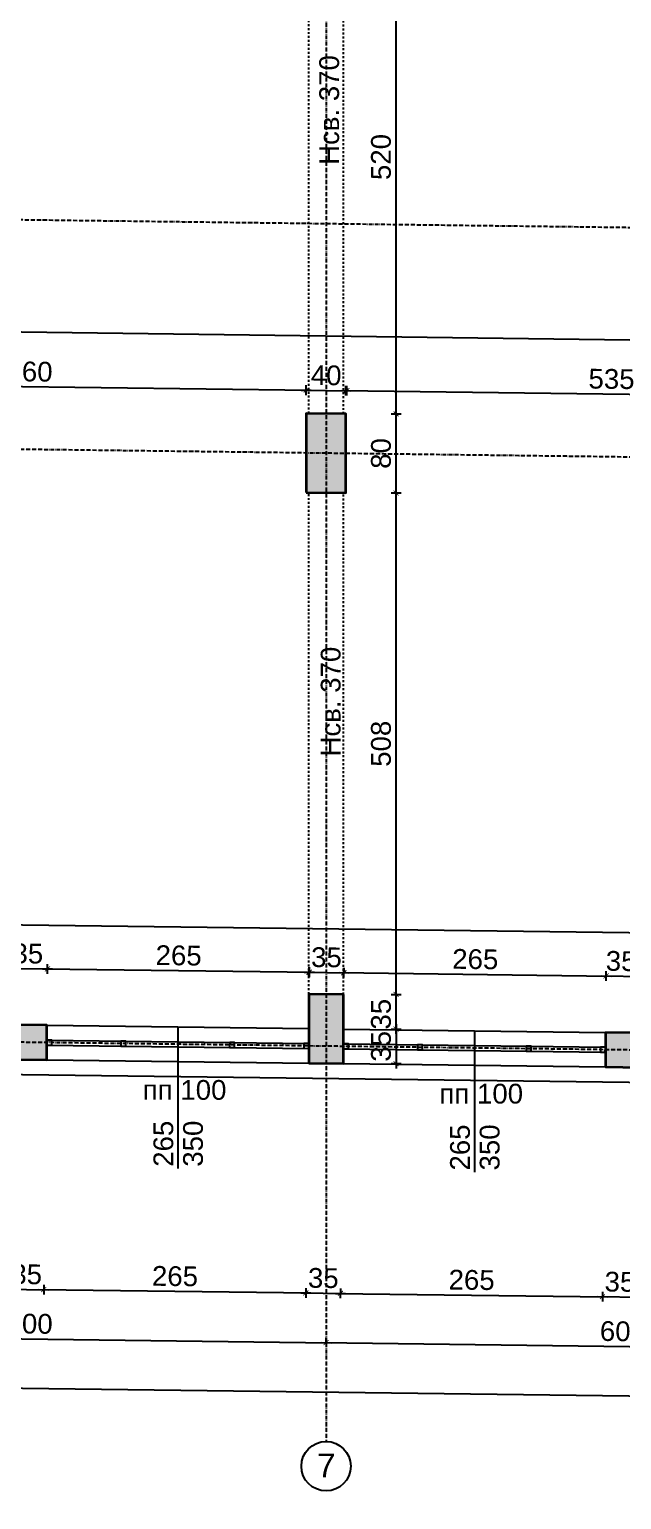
# Model space of a CAD drawing. Header units: inches. Extents: x -72385 to 39588, y -6525 to 66685.
# Drawn here: x -48685 to -48086, y 14801 to 16289 of the extents above; entities that cross this region are included whole.
import ezdxf

# ---------------------------------------------------------------- set-up
doc = ezdxf.new("R2010")
doc.units = ezdxf.units.IN
doc.header["$MEASUREMENT"] = 0
doc.linetypes.add('DashDot', pattern=[0.6, 0.4, -0.1, 0, -0.1])
doc.linetypes.add('Hidden', pattern=[0.4, 0.2, -0.2])
for name, color, linetype, lineweight in [('Изгледни линии', 253, 'Continuous', 25), ('Линия на разрез', 252, 'DashDot', 25), ('Надписи Hсв', 252, 'Continuous', 25), ('Надписи коти външни', 252, 'Continuous', 25), ('Надписи коти вътрешни', 252, 'Continuous', 25), ('Надписи Оси', 252, 'Continuous', 25), ('Надписи прозорци', 252, 'Continuous', 25), ('Оси', 252, 'DashDot', 25), ('Прозорци', 251, 'Continuous', 25), ('Пунктир', 253, 'Hidden', 25), ('Разрезни линии', 7, 'Continuous', 35), ('Щрих стени', 254, 'Continuous', 25)]:
    doc.layers.add(name, color=color, linetype=linetype, lineweight=lineweight)
doc.styles.add('Arial Regular', font='arial.ttf')
doc.styles.get("Standard").update_dxf_attribs({"font": 'arial.ttf'})
doc.dimstyles.new('Annotative', dxfattribs={"dimscale": 0, "dimtxt": 20, "dimasz": 5, "dimexe": 5, "dimexo": 5, "dimgap": 5, "dimtad": 1, "dimdec": 0, "dimzin": 0, "dimdsep": 46, "dimtxsty": 'Standard', "dimblk": 'ARCHTICK', "dimcen": 5, "dimdle": 5, "dimadec": 0, "dimazin": 0, "dimtfac": 1, "dimtdec": 0, "dimtofl": 0, "dimtmove": 0, "dimatfit": 3, "dimldrblk": 'ARCHTICK', "dimfxl": 5, "dimfxlon": 1, "dimtolj": 1, "dimtzin": 0, "dimarcsym": 1})

# ---------------------------------------------------------------- blocks, each defined once
blk = doc.blocks.new('_ArchTick')
at = {"color": 0, "linetype": 'ByBlock', "const_width": 0.15}
blk.add_lwpolyline([(-0.5, -0.5), (0.5, 0.5)], dxfattribs=at)
blk = doc.blocks.new('*D579')
at = {"layer": 'Defpoints', "color": 0, "ltscale": 50, "transparency": 16777216}
for p in [(-48666.6, 15337.9), (-48702.3, 15281.3), (-48667.3, 15280.9)]:
    blk.add_point(p, dxfattribs=at)
at = {"layer": 'Надписи коти вътрешни', "color": 0, "lineweight": -2, "ltscale": 50, "transparency": 16777216}
for p, q in [((-48701.7, 15333.4), (-48701.5, 15343.4)), ((-48666.7, 15333), (-48666.5, 15342.9)), ((-48706.6, 15338.5), (-48661.6, 15337.9))]:
    blk.add_line(p, q, dxfattribs=at)
at = {"layer": 'Надписи коти вътрешни', "color": 0, "lineweight": -2, "ltscale": 50, "transparency": 16777216, "xscale": 5, "yscale": 5, "zscale": 5}
for p, rotation in [((-48701.6, 15338.4), 179.2706286525344), ((-48666.6, 15337.9), 359.2706286525344)]:
    blk.add_blockref('_ArchTick', p, dxfattribs=dict(at, rotation=rotation))
at = {"layer": 'Надписи коти вътрешни', "color": 0, "ltscale": 50, "transparency": 16777216, "insert": (-48686.4, 15353.4), "char_height": 20, "attachment_point": 5, "rotation": 359.2706}
blk.add_mtext('\\A1;35', dxfattribs=at)
blk = doc.blocks.new('*D576')
at = {"layer": 'Defpoints', "color": 0, "ltscale": 50, "transparency": 16777216}
for p in [(-48401.6, 15334.6), (-48667.3, 15280.9), (-48402.3, 15277.5)]:
    blk.add_point(p, dxfattribs=at)
at = {"layer": 'Надписи коти вътрешни', "color": 0, "lineweight": -2, "ltscale": 50, "transparency": 16777216}
for p, q in [((-48666.7, 15333), (-48666.5, 15342.9)), ((-48671.6, 15338), (-48396.6, 15334.5)), ((-48401.7, 15329.6), (-48401.5, 15339.6))]:
    blk.add_line(p, q, dxfattribs=at)
at = {"layer": 'Надписи коти вътрешни', "color": 0, "lineweight": -2, "ltscale": 50, "transparency": 16777216, "xscale": 5, "yscale": 5, "zscale": 5}
for p, rotation in [((-48666.6, 15337.9), 179.270628652547), ((-48401.6, 15334.6), 359.270628652547)]:
    blk.add_blockref('_ArchTick', p, dxfattribs=dict(at, rotation=rotation))
at = {"layer": 'Надписи коти вътрешни', "color": 0, "ltscale": 50, "transparency": 16777216, "insert": (-48533.9, 15351.5), "char_height": 20, "attachment_point": 5, "rotation": 359.2706}
blk.add_mtext('\\A1;265', dxfattribs=at)
blk = doc.blocks.new('*D577')
at = {"layer": 'Defpoints', "color": 0, "ltscale": 50, "transparency": 16777216}
for p in [(-48367.1, 15334.1), (-48402.3, 15312.5), (-48367.3, 15312.1)]:
    blk.add_point(p, dxfattribs=at)
at = {"layer": 'Надписи коти вътрешни', "color": 0, "lineweight": -2, "ltscale": 50, "transparency": 16777216}
for p, q in [((-48407.1, 15334.6), (-48362.1, 15334.1)), ((-48402.1, 15329.6), (-48402, 15339.6)), ((-48367.1, 15329.1), (-48367, 15339.1))]:
    blk.add_line(p, q, dxfattribs=at)
at = {"layer": 'Надписи коти вътрешни', "color": 0, "lineweight": -2, "ltscale": 50, "transparency": 16777216, "xscale": 5, "yscale": 5, "zscale": 5}
for p, rotation in [((-48402.1, 15334.6), 179.2706286525459), ((-48367.1, 15334.1), 359.270628652546)]:
    blk.add_blockref('_ArchTick', p, dxfattribs=dict(at, rotation=rotation))
at = {"layer": 'Надписи коти вътрешни', "color": 0, "ltscale": 50, "transparency": 16777216, "insert": (-48384.4, 15349.6), "char_height": 20, "attachment_point": 5, "rotation": 359.2706}
blk.add_mtext('\\A1;35', dxfattribs=at)
blk = doc.blocks.new('*D580')
at = {"layer": 'Defpoints', "color": 0, "ltscale": 50, "transparency": 16777216}
for p in [(-48101.6, 15330.8), (-48367.3, 15277.1), (-48102.3, 15273.7)]:
    blk.add_point(p, dxfattribs=at)
at = {"layer": 'Надписи коти вътрешни', "color": 0, "lineweight": -2, "ltscale": 50, "transparency": 16777216}
for p, q in [((-48371.6, 15334.2), (-48096.6, 15330.7)), ((-48366.7, 15329.1), (-48366.5, 15339.1)), ((-48101.7, 15325.8), (-48101.5, 15335.8))]:
    blk.add_line(p, q, dxfattribs=at)
at = {"layer": 'Надписи коти вътрешни', "color": 0, "lineweight": -2, "ltscale": 50, "transparency": 16777216, "xscale": 5, "yscale": 5, "zscale": 5}
for p, rotation in [((-48366.6, 15334.1), 179.270628652547), ((-48101.6, 15330.8), 359.270628652547)]:
    blk.add_blockref('_ArchTick', p, dxfattribs=dict(at, rotation=rotation))
at = {"layer": 'Надписи коти вътрешни', "color": 0, "ltscale": 50, "transparency": 16777216, "insert": (-48233.9, 15347.7), "char_height": 20, "attachment_point": 5, "rotation": 359.2706}
blk.add_mtext('\\A1;265', dxfattribs=at)
blk = doc.blocks.new('*D581')
at = {"layer": 'Defpoints', "color": 0, "ltscale": 50, "transparency": 16777216}
for p in [(-48066.6, 15330.3), (-48102.3, 15273.7), (-48067.3, 15273.2)]:
    blk.add_point(p, dxfattribs=at)
at = {"layer": 'Надписи коти вътрешни', "color": 0, "lineweight": -2, "ltscale": 50, "transparency": 16777216}
for p, q in [((-48106.6, 15330.8), (-48061.6, 15330.2)), ((-48101.7, 15325.8), (-48101.5, 15335.8)), ((-48066.7, 15325.3), (-48066.5, 15335.3))]:
    blk.add_line(p, q, dxfattribs=at)
at = {"layer": 'Надписи коти вътрешни', "color": 0, "lineweight": -2, "ltscale": 50, "transparency": 16777216, "xscale": 5, "yscale": 5, "zscale": 5}
for p, rotation in [((-48101.6, 15330.8), 179.2706286525344), ((-48066.6, 15330.3), 359.2706286525344)]:
    blk.add_blockref('_ArchTick', p, dxfattribs=dict(at, rotation=rotation))
at = {"layer": 'Надписи коти вътрешни', "color": 0, "ltscale": 50, "transparency": 16777216, "insert": (-48086.4, 15345.8), "char_height": 20, "attachment_point": 5, "rotation": 359.2706}
blk.add_mtext('\\A1;35', dxfattribs=at)
blk = doc.blocks.new('*D587')
at = {"layer": 'Defpoints', "color": 0, "ltscale": 50, "transparency": 16777216}
for p in [(-47201, 15363.6), (-51367.3, 15315.2), (-47202.3, 15262.2)]:
    blk.add_point(p, dxfattribs=at)
at = {"layer": 'Надписи коти вътрешни', "color": 0, "lineweight": -2, "ltscale": 50, "transparency": 16777216}
for p, q in [((-51371, 15416.7), (-47196, 15363.5)), ((-51366.1, 15411.6), (-51366, 15421.6)), ((-47201.1, 15358.6), (-47201, 15368.6))]:
    blk.add_line(p, q, dxfattribs=at)
at = {"layer": 'Надписи коти вътрешни', "color": 0, "lineweight": -2, "ltscale": 50, "transparency": 16777216, "xscale": 5, "yscale": 5, "zscale": 5}
for p, rotation in [((-51366, 15416.6), 179.2706286525471), ((-47201, 15363.6), 359.2706286525471)]:
    blk.add_blockref('_ArchTick', p, dxfattribs=dict(at, rotation=rotation))
at = {"layer": 'Надписи коти вътрешни', "color": 0, "ltscale": 50, "transparency": 16777216, "insert": (-49283.4, 15405.3), "char_height": 20, "attachment_point": 5, "rotation": 359.2706}
blk.add_mtext('\\A1;4165', dxfattribs=at)
blk = doc.blocks.new('*D784')
at = {"layer": 'Defpoints', "color": 0, "ltscale": 50, "transparency": 16777216}
for p in [(-48404.9, 15923.6), (-48965.4, 15890.9), (-48405.4, 15883.8)]:
    blk.add_point(p, dxfattribs=at)
at = {"layer": 'Надписи коти вътрешни', "color": 0, "lineweight": -2, "ltscale": 50, "transparency": 16777216}
for p, q in [((-48964.9, 15925.8), (-48964.8, 15935.8)), ((-48969.9, 15930.8), (-48399.9, 15923.6)), ((-48404.9, 15918.6), (-48404.8, 15928.6))]:
    blk.add_line(p, q, dxfattribs=at)
at = {"layer": 'Надписи коти вътрешни', "color": 0, "lineweight": -2, "ltscale": 50, "transparency": 16777216, "xscale": 5, "yscale": 5, "zscale": 5}
for p, rotation in [((-48964.9, 15930.8), 179.2706286525463), ((-48404.9, 15923.6), 359.2706286525462)]:
    blk.add_blockref('_ArchTick', p, dxfattribs=dict(at, rotation=rotation))
at = {"layer": 'Надписи коти вътрешни', "color": 0, "ltscale": 50, "transparency": 16777216, "insert": (-48684.7, 15942.4), "char_height": 20, "attachment_point": 5, "rotation": 359.2706}
blk.add_mtext('\\A1;560', dxfattribs=at)
blk = doc.blocks.new('*D785')
at = {"layer": 'Defpoints', "color": 0, "ltscale": 50, "transparency": 16777216}
for p in [(-48364.9, 15923.1), (-48405.4, 15883.8), (-48365.4, 15883.3)]:
    blk.add_point(p, dxfattribs=at)
at = {"layer": 'Надписи коти вътрешни', "color": 0, "lineweight": -2, "ltscale": 50, "transparency": 16777216}
for p, q in [((-48409.9, 15923.7), (-48359.9, 15923.1)), ((-48404.9, 15918.6), (-48404.8, 15928.6)), ((-48364.9, 15918.1), (-48364.8, 15928.1))]:
    blk.add_line(p, q, dxfattribs=at)
at = {"layer": 'Надписи коти вътрешни', "color": 0, "lineweight": -2, "ltscale": 50, "transparency": 16777216, "xscale": 5, "yscale": 5, "zscale": 5}
for p, rotation in [((-48404.9, 15923.6), 179.2706286525463), ((-48364.9, 15923.1), 359.2706286525462)]:
    blk.add_blockref('_ArchTick', p, dxfattribs=dict(at, rotation=rotation))
at = {"layer": 'Надписи коти вътрешни', "color": 0, "ltscale": 50, "transparency": 16777216, "insert": (-48384.7, 15938.6), "char_height": 20, "attachment_point": 5, "rotation": 359.2706}
blk.add_mtext('\\A1;40', dxfattribs=at)
blk = doc.blocks.new('*D779')
at = {"layer": 'Defpoints', "color": 0, "ltscale": 50, "transparency": 16777216}
for p in [(-47828.8, 15916.3), (-48365.4, 15803.3), (-47830.4, 15796.5)]:
    blk.add_point(p, dxfattribs=at)
at = {"layer": 'Надписи коти вътрешни', "color": 0, "lineweight": -2, "ltscale": 50, "transparency": 16777216}
for p, q in [((-48368.8, 15923.2), (-47823.8, 15916.2)), ((-48363.9, 15918.1), (-48363.8, 15928.1)), ((-47828.9, 15911.3), (-47828.8, 15921.3))]:
    blk.add_line(p, q, dxfattribs=at)
at = {"layer": 'Надписи коти вътрешни', "color": 0, "lineweight": -2, "ltscale": 50, "transparency": 16777216, "xscale": 5, "yscale": 5, "zscale": 5}
for p, rotation in [((-48363.8, 15923.1), 179.2706286525474), ((-47828.8, 15916.3), 359.2706286525474)]:
    blk.add_blockref('_ArchTick', p, dxfattribs=dict(at, rotation=rotation))
at = {"layer": 'Надписи коти вътрешни', "color": 0, "ltscale": 50, "transparency": 16777216, "insert": (-48096.1, 15934.9), "char_height": 20, "attachment_point": 5, "rotation": 359.2706}
blk.add_mtext('\\A1;535', dxfattribs=at)
blk = doc.blocks.new('*D788')
at = {"layer": 'Defpoints', "color": 0, "ltscale": 50, "transparency": 16777216}
for p in [(-47201, 15963.6), (-51367.3, 15915.3), (-47202.3, 15862.3)]:
    blk.add_point(p, dxfattribs=at)
at = {"layer": 'Надписи коти вътрешни', "color": 0, "lineweight": -2, "ltscale": 50, "transparency": 16777216}
for p, q in [((-51371, 16016.7), (-47196, 15963.5)), ((-51366.1, 16011.6), (-51366, 16021.6)), ((-47201.1, 15958.6), (-47201, 15968.6))]:
    blk.add_line(p, q, dxfattribs=at)
at = {"layer": 'Надписи коти вътрешни', "color": 0, "lineweight": -2, "ltscale": 50, "transparency": 16777216, "xscale": 5, "yscale": 5, "zscale": 5}
for p, rotation in [((-51366, 16016.6), 179.2706286525471), ((-47201, 15963.6), 359.2706286525471)]:
    blk.add_blockref('_ArchTick', p, dxfattribs=dict(at, rotation=rotation))
at = {"layer": 'Надписи коти вътрешни', "color": 0, "ltscale": 50, "transparency": 16777216, "insert": (-49283.4, 16005.3), "char_height": 20, "attachment_point": 5, "rotation": 359.2706}
blk.add_mtext('\\A1;4165', dxfattribs=at)
blk = doc.blocks.new('*D952')
at = {"layer": 'Defpoints', "color": 0, "ltscale": 50, "transparency": 16777216}
for p in [(-48367.3, 15312.1), (-48314, 15312.1), (-48367.3, 15277.1)]:
    blk.add_point(p, dxfattribs=at)
at = {"layer": 'Надписи коти вътрешни', "color": 0, "lineweight": -2, "ltscale": 50, "transparency": 16777216}
for p, q in [((-48319, 15312.1), (-48309, 15312.1)), ((-48314, 15272.1), (-48314, 15317.1)), ((-48319, 15277.1), (-48309, 15277.1))]:
    blk.add_line(p, q, dxfattribs=at)
at = {"layer": 'Надписи коти вътрешни', "color": 0, "lineweight": -2, "ltscale": 50, "transparency": 16777216, "xscale": 5, "yscale": 5, "zscale": 5}
for p, rotation in [((-48314, 15312.1), 90), ((-48314, 15277.1), 270)]:
    blk.add_blockref('_ArchTick', p, dxfattribs=dict(at, rotation=rotation))
at = {"layer": 'Надписи коти вътрешни', "color": 0, "ltscale": 50, "transparency": 16777216, "insert": (-48329.2, 15292.1), "char_height": 20, "attachment_point": 5, "rotation": 90}
blk.add_mtext('\\A1;35', dxfattribs=at)
blk = doc.blocks.new('*D953')
at = {"layer": 'Defpoints', "color": 0, "ltscale": 50, "transparency": 16777216}
for p in [(-48367.3, 15819.6), (-48314, 15819.6), (-48367.3, 15312.1)]:
    blk.add_point(p, dxfattribs=at)
at = {"layer": 'Надписи коти вътрешни', "color": 0, "lineweight": -2, "ltscale": 50, "transparency": 16777216}
for p, q in [((-48319, 15819.6), (-48309, 15819.6)), ((-48314, 15307.1), (-48314, 15824.6)), ((-48319, 15312.1), (-48309, 15312.1))]:
    blk.add_line(p, q, dxfattribs=at)
at = {"layer": 'Надписи коти вътрешни', "color": 0, "lineweight": -2, "ltscale": 50, "transparency": 16777216, "xscale": 5, "yscale": 5, "zscale": 5}
for p, rotation in [((-48314, 15819.6), 90), ((-48314, 15312.1), 270)]:
    blk.add_blockref('_ArchTick', p, dxfattribs=dict(at, rotation=rotation))
at = {"layer": 'Надписи коти вътрешни', "color": 0, "ltscale": 50, "transparency": 16777216, "insert": (-48329.2, 15565.8), "char_height": 20, "attachment_point": 5, "rotation": 90}
blk.add_mtext('\\A1;508', dxfattribs=at)
blk = doc.blocks.new('*D954')
at = {"layer": 'Defpoints', "color": 0, "ltscale": 50, "transparency": 16777216}
for p in [(-48364.8, 15899.6), (-48314, 15899.6), (-48364.8, 15819.6)]:
    blk.add_point(p, dxfattribs=at)
at = {"layer": 'Надписи коти вътрешни', "color": 0, "lineweight": -2, "ltscale": 50, "transparency": 16777216}
for p, q in [((-48319, 15899.6), (-48309, 15899.6)), ((-48314, 15814.6), (-48314, 15904.6)), ((-48319, 15819.6), (-48309, 15819.6))]:
    blk.add_line(p, q, dxfattribs=at)
at = {"layer": 'Надписи коти вътрешни', "color": 0, "lineweight": -2, "ltscale": 50, "transparency": 16777216, "xscale": 5, "yscale": 5, "zscale": 5}
for p, rotation in [((-48314, 15899.6), 90), ((-48314, 15819.6), 270)]:
    blk.add_blockref('_ArchTick', p, dxfattribs=dict(at, rotation=rotation))
at = {"layer": 'Надписи коти вътрешни', "color": 0, "ltscale": 50, "transparency": 16777216, "insert": (-48329.2, 15859.6), "char_height": 20, "attachment_point": 5, "rotation": 90}
blk.add_mtext('\\A1;80', dxfattribs=at)
blk = doc.blocks.new('*D955')
at = {"layer": 'Defpoints', "color": 0, "ltscale": 50, "transparency": 16777216}
for p in [(-48364.8, 16419.6), (-48314, 16419.6), (-48364.8, 15899.6)]:
    blk.add_point(p, dxfattribs=at)
at = {"layer": 'Надписи коти вътрешни', "color": 0, "lineweight": -2, "ltscale": 50, "transparency": 16777216}
for p, q in [((-48319, 16419.6), (-48309, 16419.6)), ((-48314, 15894.6), (-48314, 16424.6)), ((-48319, 15899.6), (-48309, 15899.6))]:
    blk.add_line(p, q, dxfattribs=at)
at = {"layer": 'Надписи коти вътрешни', "color": 0, "lineweight": -2, "ltscale": 50, "transparency": 16777216, "xscale": 5, "yscale": 5, "zscale": 5}
for p, rotation in [((-48314, 16419.6), 90), ((-48314, 15899.6), 270)]:
    blk.add_blockref('_ArchTick', p, dxfattribs=dict(at, rotation=rotation))
at = {"layer": 'Надписи коти вътрешни', "color": 0, "ltscale": 50, "transparency": 16777216, "insert": (-48329.2, 16159.6), "char_height": 20, "attachment_point": 5, "rotation": 90}
blk.add_mtext('\\A1;520', dxfattribs=at)
blk = doc.blocks.new('*D5580')
at = {"layer": 'Defpoints', "color": 0, "ltscale": 50, "transparency": 16777216}
for p in [(-48702.3, 15246.3), (-48667.3, 15245.9), (-48670.3, 15013.4)]:
    blk.add_point(p, dxfattribs=at)
at = {"layer": 'Надписи коти външни', "color": 0, "lineweight": -2, "ltscale": 50, "transparency": 16777216}
for p, q in [((-48710.3, 15013.9), (-48665.3, 15013.3)), ((-48705.2, 15018.8), (-48705.4, 15008.8)), ((-48670.2, 15018.4), (-48670.4, 15008.4))]:
    blk.add_line(p, q, dxfattribs=at)
at = {"layer": 'Надписи коти външни', "color": 0, "lineweight": -2, "ltscale": 50, "transparency": 16777216, "xscale": 5, "yscale": 5, "zscale": 5}
for p, rotation in [((-48705.3, 15013.8), 179.2706286525464), ((-48670.3, 15013.4), 359.2706286525463)]:
    blk.add_blockref('_ArchTick', p, dxfattribs=dict(at, rotation=rotation))
at = {"layer": 'Надписи коти външни', "color": 0, "ltscale": 50, "transparency": 16777216, "insert": (-48687.6, 15028.8), "char_height": 20, "attachment_point": 5, "rotation": 359.2706}
blk.add_mtext('\\A1;35', dxfattribs=at)
blk = doc.blocks.new('*D5579')
at = {"layer": 'Defpoints', "color": 0, "ltscale": 50, "transparency": 16777216}
for p in [(-48667.3, 15245.9), (-48402.3, 15242.5), (-48405.3, 15010)]:
    blk.add_point(p, dxfattribs=at)
at = {"layer": 'Надписи коти външни', "color": 0, "lineweight": -2, "ltscale": 50, "transparency": 16777216}
for p, q in [((-48675.3, 15013.5), (-48400.3, 15010)), ((-48670.2, 15018.4), (-48670.4, 15008.4)), ((-48405.2, 15015), (-48405.4, 15005))]:
    blk.add_line(p, q, dxfattribs=at)
at = {"layer": 'Надписи коти външни', "color": 0, "lineweight": -2, "ltscale": 50, "transparency": 16777216, "xscale": 5, "yscale": 5, "zscale": 5}
for p, rotation in [((-48670.3, 15013.4), 179.2706286525478), ((-48405.3, 15010), 359.2706286525477)]:
    blk.add_blockref('_ArchTick', p, dxfattribs=dict(at, rotation=rotation))
at = {"layer": 'Надписи коти външни', "color": 0, "ltscale": 50, "transparency": 16777216, "insert": (-48537.6, 15026.9), "char_height": 20, "attachment_point": 5, "rotation": 359.2706}
blk.add_mtext('\\A1;265', dxfattribs=at)
blk = doc.blocks.new('*D5578')
at = {"layer": 'Defpoints', "color": 0, "ltscale": 50, "transparency": 16777216}
for p in [(-48402.3, 15242.5), (-48367.3, 15242.1), (-48370.3, 15009.6)]:
    blk.add_point(p, dxfattribs=at)
at = {"layer": 'Надписи коти външни', "color": 0, "lineweight": -2, "ltscale": 50, "transparency": 16777216}
for p, q in [((-48405.2, 15015), (-48405.4, 15005)), ((-48370.2, 15014.6), (-48370.4, 15004.6)), ((-48410.3, 15010.1), (-48365.3, 15009.5))]:
    blk.add_line(p, q, dxfattribs=at)
at = {"layer": 'Надписи коти външни', "color": 0, "lineweight": -2, "ltscale": 50, "transparency": 16777216, "xscale": 5, "yscale": 5, "zscale": 5}
for p, rotation in [((-48405.3, 15010), 179.2706286525345), ((-48370.3, 15009.6), 359.2706286525345)]:
    blk.add_blockref('_ArchTick', p, dxfattribs=dict(at, rotation=rotation))
at = {"layer": 'Надписи коти външни', "color": 0, "ltscale": 50, "transparency": 16777216, "insert": (-48387.6, 15025), "char_height": 20, "attachment_point": 5, "rotation": 359.2706}
blk.add_mtext('\\A1;35', dxfattribs=at)
blk = doc.blocks.new('*D5577')
at = {"layer": 'Defpoints', "color": 0, "ltscale": 50, "transparency": 16777216}
for p in [(-48367.3, 15242.1), (-48102.3, 15238.7), (-48105.3, 15006.2)]:
    blk.add_point(p, dxfattribs=at)
at = {"layer": 'Надписи коти външни', "color": 0, "lineweight": -2, "ltscale": 50, "transparency": 16777216}
for p, q in [((-48370.2, 15014.6), (-48370.4, 15004.6)), ((-48375.3, 15009.6), (-48100.3, 15006.1)), ((-48105.2, 15011.2), (-48105.4, 15001.2))]:
    blk.add_line(p, q, dxfattribs=at)
at = {"layer": 'Надписи коти външни', "color": 0, "lineweight": -2, "ltscale": 50, "transparency": 16777216, "xscale": 5, "yscale": 5, "zscale": 5}
for p, rotation in [((-48370.3, 15009.6), 179.270628652547), ((-48105.3, 15006.2), 359.270628652547)]:
    blk.add_blockref('_ArchTick', p, dxfattribs=dict(at, rotation=rotation))
at = {"layer": 'Надписи коти външни', "color": 0, "ltscale": 50, "transparency": 16777216, "insert": (-48237.6, 15023.1), "char_height": 20, "attachment_point": 5, "rotation": 359.2706}
blk.add_mtext('\\A1;265', dxfattribs=at)
blk = doc.blocks.new('*D5576')
at = {"layer": 'Defpoints', "color": 0, "ltscale": 50, "transparency": 16777216}
for p in [(-48102.3, 15238.7), (-48067.3, 15238.2), (-48070.3, 15005.8)]:
    blk.add_point(p, dxfattribs=at)
at = {"layer": 'Надписи коти външни', "color": 0, "lineweight": -2, "ltscale": 50, "transparency": 16777216}
for p, q in [((-48110.3, 15006.3), (-48065.3, 15005.7)), ((-48105.2, 15011.2), (-48105.4, 15001.2)), ((-48070.2, 15010.8), (-48070.4, 15000.8))]:
    blk.add_line(p, q, dxfattribs=at)
at = {"layer": 'Надписи коти външни', "color": 0, "lineweight": -2, "ltscale": 50, "transparency": 16777216, "xscale": 5, "yscale": 5, "zscale": 5}
for p, rotation in [((-48105.3, 15006.2), 179.2706286525464), ((-48070.3, 15005.8), 359.2706286525463)]:
    blk.add_blockref('_ArchTick', p, dxfattribs=dict(at, rotation=rotation))
at = {"layer": 'Надписи коти външни', "color": 0, "ltscale": 50, "transparency": 16777216, "insert": (-48087.6, 15021.2), "char_height": 20, "attachment_point": 5, "rotation": 359.2706}
blk.add_mtext('\\A1;35', dxfattribs=at)
blk = doc.blocks.new('*D5564')
at = {"layer": 'Defpoints', "color": 0, "ltscale": 50, "transparency": 16777216}
for p in [(-48984.8, 14967.4), (-48384.8, 14959.8), (-48384.8, 14959.8)]:
    blk.add_point(p, dxfattribs=at)
at = {"layer": 'Надписи коти външни', "color": 0, "lineweight": -2, "ltscale": 50, "transparency": 16777216}
for p, q in [((-48984.8, 14967.4), (-48984.8, 14972.4)), ((-48989.8, 14967.5), (-48379.8, 14959.7)), ((-48384.8, 14959.8), (-48384.8, 14964.8))]:
    blk.add_line(p, q, dxfattribs=at)
at = {"layer": 'Надписи коти външни', "color": 0, "lineweight": -2, "ltscale": 50, "transparency": 16777216, "xscale": 5, "yscale": 5, "zscale": 5}
for p, rotation in [((-48984.8, 14967.4), 179.2706286525471), ((-48384.8, 14959.8), 359.2706286525471)]:
    blk.add_blockref('_ArchTick', p, dxfattribs=dict(at, rotation=rotation))
at = {"layer": 'Надписи коти външни', "color": 0, "ltscale": 50, "transparency": 16777216, "insert": (-48684.6, 14978.8), "char_height": 20, "attachment_point": 5, "rotation": 359.2706}
blk.add_mtext('\\A1;600', dxfattribs=at)
blk = doc.blocks.new('*D5563')
at = {"layer": 'Defpoints', "color": 0, "ltscale": 50, "transparency": 16777216}
for p in [(-48384.8, 14959.8), (-47784.8, 14952.1), (-47784.8, 14952.1)]:
    blk.add_point(p, dxfattribs=at)
at = {"layer": 'Надписи коти външни', "color": 0, "lineweight": -2, "ltscale": 50, "transparency": 16777216}
for p, q in [((-48389.8, 14959.8), (-47779.8, 14952.1)), ((-48384.8, 14959.8), (-48384.8, 14964.8)), ((-47784.8, 14952.1), (-47784.8, 14957.1))]:
    blk.add_line(p, q, dxfattribs=at)
at = {"layer": 'Надписи коти външни', "color": 0, "lineweight": -2, "ltscale": 50, "transparency": 16777216, "xscale": 5, "yscale": 5, "zscale": 5}
for p, rotation in [((-48384.8, 14959.8), 179.2706286525534), ((-47784.8, 14952.1), 359.2706286525534)]:
    blk.add_blockref('_ArchTick', p, dxfattribs=dict(at, rotation=rotation))
at = {"layer": 'Надписи коти външни', "color": 0, "ltscale": 50, "transparency": 16777216, "insert": (-48084.6, 14971.1), "char_height": 20, "attachment_point": 5, "rotation": 359.2706}
blk.add_mtext('\\A1;600', dxfattribs=at)
blk = doc.blocks.new('*D5506')
at = {"layer": 'Defpoints', "color": 0, "ltscale": 50, "transparency": 16777216}
for p in [(-52317.3, 15292.3), (-40222.3, 15138.4), (-40226.6, 14805.9)]:
    blk.add_point(p, dxfattribs=at)
at = {"layer": 'Надписи коти външни', "color": 0, "lineweight": -2, "ltscale": 50, "transparency": 16777216}
for p, q in [((-52326.6, 14959.9), (-40221.6, 14805.8)), ((-52321.5, 14964.9), (-52321.6, 14954.9)), ((-40226.5, 14810.9), (-40226.6, 14800.9))]:
    blk.add_line(p, q, dxfattribs=at)
at = {"layer": 'Надписи коти външни', "color": 0, "lineweight": -2, "ltscale": 50, "transparency": 16777216, "xscale": 5, "yscale": 5, "zscale": 5}
for p, rotation in [((-52321.6, 14959.9), 179.2706286525472), ((-40226.6, 14805.9), 359.2706286525473)]:
    blk.add_blockref('_ArchTick', p, dxfattribs=dict(at, rotation=rotation))
at = {"layer": 'Надписи коти външни', "color": 0, "ltscale": 50, "transparency": 16777216, "insert": (-46273.9, 14898.1), "char_height": 20, "attachment_point": 5, "rotation": 359.2706}
blk.add_mtext('\\A1;12095', dxfattribs=at)
blk = doc.blocks.new('*D7694')
at = {"layer": 'Defpoints', "color": 0, "ltscale": 10, "transparency": 16777216}
for p in [(-48380.7, 15277.1), (-48380.7, 15242.1), (-48314, 15242.1)]:
    blk.add_point(p, dxfattribs=at)
at = {"layer": 'Надписи коти вътрешни', "color": 0, "lineweight": -2, "ltscale": 10, "transparency": 16777216}
for p, q in [((-48314, 15282.1), (-48314, 15237.1)), ((-48319, 15277.1), (-48309, 15277.1)), ((-48319, 15242.1), (-48309, 15242.1))]:
    blk.add_line(p, q, dxfattribs=at)
at = {"layer": 'Надписи коти вътрешни', "color": 0, "lineweight": -2, "ltscale": 10, "transparency": 16777216, "xscale": 5, "yscale": 5, "zscale": 5}
for p, rotation in [((-48314, 15277.1), 90), ((-48314, 15242.1), 270)]:
    blk.add_blockref('_ArchTick', p, dxfattribs=dict(at, rotation=rotation))
at = {"layer": 'Надписи коти вътрешни', "color": 0, "ltscale": 10, "transparency": 16777216, "insert": (-48329.2, 15259.6), "char_height": 20, "attachment_point": 5, "rotation": 90}
blk.add_mtext('\\A1;35', dxfattribs=at)

msp = doc.modelspace()

# ---------------------------------------------------------------- hatches: boundary and pattern name
at = {"layer": 'Щрих стени', "ltscale": 10}
h = msp.add_hatch(color=256, dxfattribs=at)
h.dxf.hatch_style = 1
h.paths.add_polyline_path([(-51067.3, 17111.6), (-51102.3, 17112), (-51102.3, 17077), (-51067.3, 17076.6)])
h.paths.add_polyline_path([(-50767.3, 17107.8), (-50802.3, 17108.2), (-50802.3, 17038.2), (-50767.3, 17037.8)])
h.paths.add_polyline_path([(-50467.3, 17103.9), (-50502.3, 17104.4), (-50502.3, 17069.4), (-50467.3, 17068.9)])
h.paths.add_polyline_path([(-50167.3, 17100.1), (-50202.3, 17100.6), (-50202.3, 17030.6), (-50167.3, 17030.1)])
h.paths.add_polyline_path([(-49867.3, 17096.3), (-49902.3, 17096.7), (-49902.3, 17061.7), (-49867.3, 17061.3)])
h.paths.add_polyline_path([(-49567.3, 17092.5), (-49602.3, 17092.9), (-49602.3, 17022.9), (-49567.3, 17022.5)])
h.paths.add_polyline_path([(-49267.3, 17088.7), (-49302.3, 17089.1), (-49302.3, 17054.1), (-49267.3, 17053.7)])
h.paths.add_polyline_path([(-48967.3, 17084.8), (-49002.3, 17085.3), (-49002.3, 17015.3), (-48967.3, 17014.8)])
h.paths.add_polyline_path([(-48667.3, 17081), (-48702.3, 17081.5), (-48702.3, 17046.5), (-48667.3, 17046)])
h.paths.add_polyline_path([(-48367.3, 17077.2), (-48402.3, 17077.6), (-48402.3, 17007.6), (-48367.3, 17007.2)])
h.paths.add_polyline_path([(-48067.3, 17073.4), (-48102.3, 17073.8), (-48102.3, 17038.8), (-48067.3, 17038.4)])
h.paths.add_polyline_path([(-47767.3, 17069.6), (-47802.3, 17070), (-47802.3, 17000), (-47767.3, 16999.6)])
h.paths.add_polyline_path([(-47467.3, 17065.7), (-47502.3, 17066.2), (-47502.3, 17031.2), (-47467.3, 17030.7)])
h.paths.add_polyline_path([(-50764.8, 16530.2), (-50804.8, 16530.7), (-50804.8, 16450.7), (-50764.8, 16450.2)])
h.paths.add_polyline_path([(-50164.8, 16522.5), (-50204.8, 16523), (-50204.8, 16443), (-50164.8, 16442.5)])
h.paths.add_polyline_path([(-49564.8, 16514.9), (-49604.8, 16515.4), (-49604.8, 16470.4), (-49629.8, 16470.7), (-49629.8, 16435.7), (-49604.8, 16435.4), (-49564.8, 16434.9)])
h.paths.add_polyline_path([(-48964.8, 16507.3), (-49004.8, 16507.8), (-49004.8, 16427.8), (-48964.8, 16427.3)])
h.paths.add_polyline_path([(-48364.8, 16499.6), (-48404.8, 16500.1), (-48404.8, 16420.1), (-48364.8, 16419.6)])
h.paths.add_polyline_path([(-47764.8, 16492), (-47804.8, 16492.5), (-47804.8, 16447.5), (-47829.8, 16447.8), (-47829.8, 16412.8), (-47804.8, 16412.5), (-47804.8, 16412.5), (-47764.8, 16412)])
h.paths.add_polyline_path([(-50764.8, 15930.1), (-50804.8, 15930.6), (-50804.8, 15850.6), (-50764.8, 15850.1)])
h.paths.add_polyline_path([(-50164.8, 15922.5), (-50204.8, 15923), (-50204.8, 15843), (-50164.8, 15842.5)])
h.paths.add_polyline_path([(-49564.8, 15914.9), (-49604.8, 15915.4), (-49629.8, 15915.7), (-49629.8, 15880.7), (-49604.8, 15880.4), (-49604.8, 15835.4), (-49564.8, 15834.8)])
h.paths.add_polyline_path([(-48964.8, 15907.2), (-49004.8, 15907.7), (-49004.8, 15827.7), (-48964.8, 15827.2)])
h.paths.add_polyline_path([(-48364.8, 15899.6), (-48404.8, 15900.1), (-48404.8, 15820.1), (-48364.8, 15819.6)])
h.paths.add_polyline_path([(-47764.8, 15891.9), (-47804.8, 15892.4), (-47804.8, 15847.4), (-47829.8, 15847.8), (-47829.8, 15812.8), (-47804.8, 15812.4), (-47764.8, 15811.9)])
h.paths.add_polyline_path([(-51067.3, 15311.4), (-51102.3, 15311.9), (-51102.3, 15276.9), (-51067.3, 15276.4)])
h.paths.add_polyline_path([(-50767.3, 15342.6), (-50802.3, 15343.1), (-50802.3, 15273.1), (-50767.3, 15272.6)])
h.paths.add_polyline_path([(-50467.3, 15303.8), (-50502.3, 15304.2), (-50502.3, 15269.2), (-50467.3, 15268.8)])
h.paths.add_polyline_path([(-50167.3, 15335), (-50202.3, 15335.4), (-50202.3, 15265.4), (-50167.3, 15265)])
h.paths.add_polyline_path([(-49867.3, 15296.2), (-49902.3, 15296.6), (-49902.3, 15261.6), (-49867.3, 15261.2)])
h.paths.add_polyline_path([(-49567.3, 15327.3), (-49602.3, 15327.8), (-49602.3, 15257.8), (-49567.3, 15257.3)])
h.paths.add_polyline_path([(-49267.3, 15288.5), (-49302.3, 15289), (-49302.3, 15254), (-49267.3, 15253.5)])
h.paths.add_polyline_path([(-48967.3, 15319.7), (-49002.3, 15320.1), (-49002.3, 15250.1), (-48967.3, 15249.7)])
h.paths.add_polyline_path([(-48667.3, 15280.9), (-48702.3, 15281.3), (-48702.3, 15246.3), (-48667.3, 15245.9)])
h.paths.add_polyline_path([(-48367.3, 15312.1), (-48402.3, 15312.5), (-48402.3, 15242.5), (-48367.3, 15242.1)])
h.paths.add_polyline_path([(-48067.3, 15273.2), (-48102.3, 15273.7), (-48102.3, 15238.7), (-48067.3, 15238.2)])
h.paths.add_polyline_path([(-47767.3, 15304.4), (-47802.3, 15304.9), (-47802.3, 15234.9), (-47767.3, 15234.4)])
h.paths.add_polyline_path([(-47467.3, 15265.6), (-47502.3, 15266), (-47502.3, 15231), (-47467.3, 15230.6)])

# ---------------------------------------------------------------- linework, layer by layer
at = {"layer": 'Изгледни линии', "ltscale": 50}
for p, q in [((-48667.3, 15280.9), (-48402.3, 15277.5)), ((-51982.3, 15273.1), (-47487.3, 15215.9)), ((-48367.3, 15277.1), (-48102.3, 15273.7)), ((-48667.3, 15245.9), (-48402.3, 15242.5)), ((-48367.3, 15242.1), (-48102.3, 15238.7))]:
    msp.add_line(p, q, dxfattribs=at)
at = {"layer": 'Линия на разрез', "ltscale": 10}
msp.add_lwpolyline([(-52477.2, 16144.4), (-41314.8, 16002.3), (-41314.8, 15502.3), (-40082.4, 15486.6)], dxfattribs=at)
at = {"layer": 'Надписи Оси', "ltscale": 50}
msp.add_circle((-48384.8, 14834.7), 25, dxfattribs=at)
at = {"layer": 'Надписи прозорци', "ltscale": 50}
for p, q in [((-48534.8, 15279.2), (-48534.8, 15136)), ((-48234.8, 15275.4), (-48234.8, 15132.2))]:
    msp.add_line(p, q, dxfattribs=at)
at = {"layer": 'Оси', "ltscale": 10}
for p, q in [((-48384.8, 17460), (-48384.8, 14859.7)), ((-39839.8, 15151), (-52699.8, 15314.7))]:
    msp.add_line(p, q, dxfattribs=at)
msp.add_lwpolyline([(-39839.8, 15751), (-51384.8, 15898), (-51384.8, 16028), (-52699.8, 16044.8)], dxfattribs=at)
at = {"layer": 'Прозорци', "ltscale": 50}
for p, q in [((-48667.3, 15265.9), (-48402.3, 15262.5)), ((-48667.3, 15260.9), (-48402.3, 15257.5)), ((-48367.3, 15262.1), (-48102.3, 15258.7)), ((-48367.3, 15257.1), (-48102.3, 15253.7))]:
    msp.add_line(p, q, dxfattribs=at)
for points in [[(-48667.3, 15260.9), (-48662.3, 15260.8), (-48662.3, 15265.8), (-48667.3, 15265.9), (-48667.3, 15260.9)], [(-48592.3, 15259.9), (-48587.3, 15259.9), (-48587.3, 15264.9), (-48592.3, 15264.9), (-48592.3, 15259.9)], [(-48482.4, 15258.5), (-48477.4, 15258.5), (-48477.3, 15263.5), (-48482.3, 15263.5), (-48482.4, 15258.5)], [(-48407.4, 15257.6), (-48402.4, 15257.5), (-48402.3, 15262.5), (-48407.3, 15262.6), (-48407.4, 15257.6)], [(-48367.3, 15257.1), (-48362.3, 15257), (-48362.3, 15262), (-48367.3, 15262.1), (-48367.3, 15257.1)], [(-48292.3, 15256.1), (-48287.3, 15256), (-48287.3, 15261), (-48292.3, 15261.1), (-48292.3, 15256.1)], [(-48182.4, 15254.7), (-48177.4, 15254.6), (-48177.3, 15259.6), (-48182.3, 15259.7), (-48182.4, 15254.7)], [(-48107.4, 15253.8), (-48102.4, 15253.7), (-48102.3, 15258.7), (-48107.3, 15258.8), (-48107.4, 15253.8)]]:
    msp.add_lwpolyline(points, dxfattribs=at)
at = {"layer": 'Пунктир', "ltscale": 10}
for p, q in [((-48402.3, 15900.1), (-48402.3, 16420.1)), ((-48367.3, 15899.6), (-48367.3, 16419.7)), ((-48402.3, 15312.5), (-48402.3, 15820)), ((-48367.3, 15312.1), (-48367.3, 15819.6))]:
    msp.add_line(p, q, dxfattribs=at)
at = {"layer": 'Разрезни линии', "ltscale": 50}
for p, q in [((-48402.3, 15312.5), (-48402.3, 15242.5)), ((-48367.3, 15312.1), (-48402.3, 15312.5)), ((-48367.3, 15242.1), (-48367.3, 15312.1)), ((-48402.3, 15242.5), (-48367.3, 15242.1))]:
    msp.add_line(p, q, dxfattribs=at)
for points in [[(-48404.8, 15820.1), (-48364.8, 15819.6), (-48364.8, 15899.6), (-48404.8, 15900.1)], [(-48702.3, 15281.3), (-48702.3, 15246.3), (-48667.3, 15245.9), (-48667.3, 15280.9)], [(-48102.3, 15273.7), (-48102.3, 15238.7), (-48067.3, 15238.2), (-48067.3, 15273.2)]]:
    msp.add_lwpolyline(points, close=True, dxfattribs=at)

# ---------------------------------------------------------------- texts
at = {"layer": 'Надписи Hсв', "ltscale": 100, "char_height": 20, "width": 180.489, "attachment_point": 1, "rotation": 90, "style": 'Arial Regular'}
for insert in [(-48391.7, 16151.6), (-48390.2, 15552.9)]:
    msp.add_mtext('\\pxt8;Hсв. 370', dxfattribs=dict(at, insert=insert))
at = {"layer": 'Надписи Оси', "ltscale": 100, "insert": (-48398.2, 14847.5), "char_height": 24, "width": 27.213, "attachment_point": 1, "style": 'Arial Regular'}
msp.add_mtext('\\pxqc;7', dxfattribs=at)
at = {"layer": 'Надписи прозорци', "ltscale": 100, "char_height": 20, "width": 180.489, "attachment_point": 1, "style": 'Arial Regular'}
for insert in [(-48570.2, 15225.5), (-48270.2, 15221.7)]:
    msp.add_mtext('пп 100', dxfattribs=dict(at, insert=insert))
at = {"layer": 'Надписи прозорци', "ltscale": 100, "char_height": 20, "width": 180.489, "attachment_point": 3, "rotation": 90, "style": 'Arial Regular'}
for s, insert in [('265', (-48559.4, 15184.3)), ('350', (-48529.4, 15184.4)), ('265', (-48259.4, 15180.5)), ('350', (-48229.4, 15180.6))]:
    msp.add_mtext(s, dxfattribs=dict(at, insert=insert))

# ---------------------------------------------------------------- dimensions: what is measured, and where the dimension line sits
at = {"layer": 'Надписи коти външни', "ltscale": 50}
dim = msp.add_aligned_dim(p1=(-52317.3, 15292.3), p2=(-40222.3, 15138.4), distance=-332.5, text='12095', dimstyle='Annotative', override={"dimscale": 0, "dimtix": 0, "dimtofl": 0, "dimtmove": 0, "dimatfit": 3}, dxfattribs=at)
dim.commit()
dim.dimension.update_dxf_attribs({"geometry": '*D5506', "text_midpoint": (-46273.9, 14898.1)})
for base, p1, p2, picture, middle in [((-48670.3, 15013.4), (-48702.3, 15246.3), (-48667.3, 15245.9), '*D5580', (-48687.8, 15013.6)), ((-48370.3, 15009.6), (-48402.3, 15242.5), (-48367.3, 15242.1), '*D5578', (-48387.8, 15009.8)), ((-48070.3, 15005.8), (-48102.3, 15238.7), (-48067.3, 15238.2), '*D5576', (-48087.8, 15006))]:
    dim = msp.add_linear_dim(base=base, p1=p1, p2=p2, angle=359.2706, dimstyle='Annotative', override={"dimscale": 0, "dimtix": 0, "dimtofl": 0, "dimtmove": 0, "dimatfit": 3}, dxfattribs=at)
    dim.commit()
    dim.dimension.update_dxf_attribs({"geometry": picture, "text_midpoint": middle, "dimtype": 129})
for p1, p2, distance, picture, middle in [((-48667.3, 15245.9), (-48402.3, 15242.5), -232.5, '*D5579', (-48537.6, 15026.9)), ((-48367.3, 15242.1), (-48102.3, 15238.7), -232.5, '*D5577', (-48237.6, 15023.1)), ((-48984.8, 14967.4), (-48384.8, 14959.8), 0, '*D5564', (-48684.6, 14978.8)), ((-48384.8, 14959.8), (-47784.8, 14952.1), 0, '*D5563', (-48084.6, 14971.1))]:
    dim = msp.add_aligned_dim(p1=p1, p2=p2, distance=distance, dimstyle='Annotative', override={"dimscale": 0, "dimtix": 0, "dimtofl": 0, "dimtmove": 0, "dimatfit": 3}, dxfattribs=at)
    dim.commit()
    dim.dimension.update_dxf_attribs({"geometry": picture, "text_midpoint": middle})
at = {"layer": 'Надписи коти вътрешни', "ltscale": 50}
for base, p1, p2, picture, middle in [((-48314, 16419.6), (-48364.8, 15899.6), (-48364.8, 16419.6), '*D955', (-48329.2, 16159.6)), ((-48314, 15899.6), (-48364.8, 15819.6), (-48364.8, 15899.6), '*D954', (-48329.2, 15859.6)), ((-48313.9963, 15819.6015), (-48367.3373, 15312.0604), (-48367.3373, 15819.6015), '*D953', (-48329.2077, 15565.831))]:
    dim = msp.add_linear_dim(base=base, p1=p1, p2=p2, angle=90, dimstyle='Annotative', override={"dimscale": 0, "dimtix": 0, "dimtofl": 0, "dimtmove": 0, "dimatfit": 3}, dxfattribs=at)
    dim.commit()
    dim.dimension.update_dxf_attribs({"geometry": picture, "text_midpoint": middle})
for p1, p2, distance, picture, middle in [((-51367.3, 15915.3), (-47202.3, 15862.3), 101.3, '*D788', (-49283.4, 16005.3)), ((-48965.4, 15890.9), (-48405.4, 15883.8), 39.9, '*D784', (-48684.7, 15942.4)), ((-48405.4, 15883.8), (-48365.4, 15883.3), 39.9, '*D785', (-48384.7, 15938.6)), ((-48365.4, 15803.3), (-47830.4, 15796.5), 119.9, '*D779', (-48096.1, 15934.9)), ((-51367.3, 15315.2), (-47202.3, 15262.2), 101.3, '*D587', (-49283.4, 15405.3)), ((-48667.3, 15280.9), (-48402.3, 15277.5), 57.1, '*D576', (-48533.9, 15351.5)), ((-48367.3, 15277.1), (-48102.3, 15273.7), 57.1, '*D580', (-48233.9, 15347.7))]:
    dim = msp.add_aligned_dim(p1=p1, p2=p2, distance=distance, dimstyle='Annotative', override={"dimscale": 0, "dimtix": 0, "dimtofl": 0, "dimtmove": 0, "dimatfit": 3}, dxfattribs=at)
    dim.commit()
    dim.dimension.update_dxf_attribs({"geometry": picture, "text_midpoint": middle})
for base, p1, p2, angle, picture, middle, dimtype in [((-48666.6, 15337.9), (-48702.3, 15281.3), (-48667.3, 15280.9), 359.2706, '*D579', (-48686.6, 15338.2), 129), ((-48367.1, 15334.1), (-48402.3, 15312.5), (-48367.3, 15312.1), 359.2706, '*D577', (-48384.6, 15334.4), 129), ((-48066.6, 15330.3), (-48102.3, 15273.7), (-48067.3, 15273.2), 359.2706, '*D581', (-48086.6, 15330.6), 129), ((-48314, 15312.1), (-48367.3, 15277.1), (-48367.3, 15312.1), 90, '*D952', (-48314, 15292.1), 128)]:
    dim = msp.add_linear_dim(base=base, p1=p1, p2=p2, angle=angle, dimstyle='Annotative', override={"dimscale": 0, "dimtix": 0, "dimtofl": 0, "dimtmove": 0, "dimatfit": 3}, dxfattribs=at)
    dim.commit()
    dim.dimension.update_dxf_attribs({"geometry": picture, "text_midpoint": middle, "dimtype": dimtype})
at = {"layer": 'Надписи коти вътрешни', "ltscale": 10}
dim = msp.add_linear_dim(base=(-48314, 15242.1), p1=(-48380.7, 15277.1), p2=(-48380.7, 15242.1), angle=270, dimstyle='Annotative', override={"dimscale": 0, "dimtix": 0, "dimtofl": 0, "dimtmove": 0, "dimatfit": 3}, dxfattribs=at)
dim.commit()
dim.dimension.update_dxf_attribs({"geometry": '*D7694', "text_midpoint": (-48314, 15259.6), "dimtype": 129})

doc.saveas('drawing.dxf')
